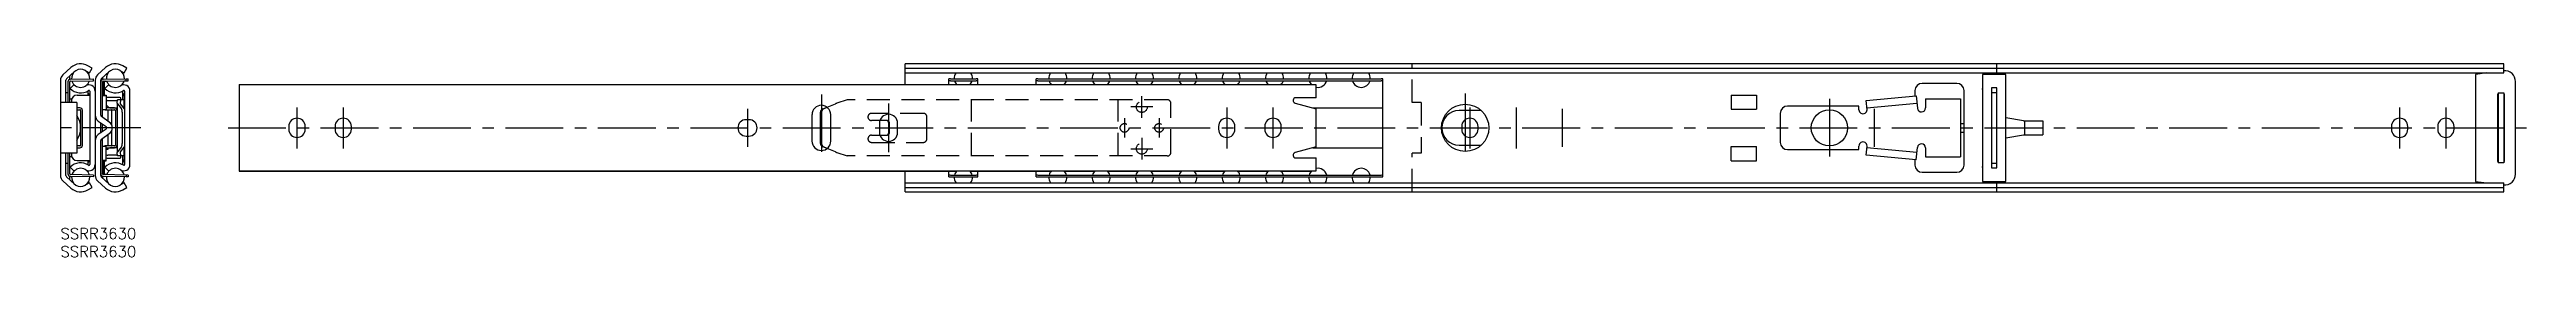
# Model space of a CAD drawing. Extents: x -3 to 678, y -8 to 45.
import ezdxf

# ---------------------------------------------------------------- set-up
doc = ezdxf.new("R2010")
doc.units = 0
doc.header["$LTSCALE"] = 0.5
doc.linetypes.add('CENTER', pattern=[50.8, 31.75, -6.35, 6.35, -6.35])
doc.linetypes.add('DASHED', pattern=[19.05, 12.7, -6.35])
for name, color, linetype in [('MSM_CENTER', 1, 'CENTER'), ('MSM_CONTINUOUS', 7, 'CONTINUOUS'), ('MSM_DASHED', 4, 'DASHED'), ('MSM_PART_NUMBER', 7, 'CONTINUOUS')]:
    doc.layers.add(name, color=color, linetype=linetype)
doc.styles.get("Standard").update_dxf_attribs({"font": 'txt.shx', "height": 3, "bigfont": 'bigfont.shx'})

# ---------------------------------------------------------------- blocks, each defined once
blk = doc.blocks.new('*U3')
at = {"layer": 'MSM_PART_NUMBER'}
blk.add_text('SSRR3630', height=3, dxfattribs=at).set_placement((0, -3))
blk = doc.blocks.new('*U4')
at = {"layer": 'MSM_PART_NUMBER'}
blk.add_text('SSRR3630', height=3, dxfattribs=at).set_placement((0, -8))

msp = doc.modelspace()

# ---------------------------------------------------------------- linework, layer by layer
at = {"layer": 'MSM_CENTER'}
for p, q in [((209.1, 36.88), (209.1, 18.43)), ((227.56, 34.38), (227.56, 20.93)), ((297.15, 30.4), (297.15, 36.4)), ((386.01, 37.15), (386.01, 18.15)), ((486.11, 35.65), (486.11, 19.65)), ((22.1, 27.65), (-3, 27.65)), ((46.1, 27.65), (677.65, 27.65)), ((65, 33.3), (65, 22)), ((77.7, 33.3), (77.7, 22)), ((188.8, 32.9), (188.8, 22.4)), ((292.4, 30.35), (292.4, 24.95)), ((300.15, 33.4), (294.15, 33.4)), ((301.9, 30.35), (301.9, 24.95)), ((320.5, 33.3), (320.5, 22)), ((333.2, 33.3), (333.2, 22)), ((387.3, 33.3), (387.3, 22)), ((400, 33.3), (400, 22)), ((412.7, 32.9), (412.7, 22.4)), ((498.4, 32.9), (498.4, 22.4)), ((642.8, 33.3), (642.8, 22)), ((655.5, 33.3), (655.5, 22)), ((294.15, 21.9), (300.15, 21.9)), ((297.15, 24.9), (297.15, 18.9))]:
    msp.add_line(p, q, dxfattribs=at)
at = {"layer": 'MSM_CONTINUOUS'}
for p, q in [((2.85, 44.25), (0.65, 42.24)), ((1.66, 41.14), (3.86, 43.15)), ((2.5, 41.9), (2.5, 40.99)), ((2.74, 41.04), (9.05, 41.15)), ((3.31, 42.4), (3.05, 42.4)), ((6.8, 43.46), (7.95, 42.8)), ((6.91, 43.4), (6.91, 43.4)), ((7.5, 43.06), (7.5, 42.86)), ((8.7, 44.1), (7.55, 44.76)), ((7.95, 42.8), (8.7, 44.1)), ((9.06, 40.65), (9.05, 41.15)), ((12.4, 44.25), (10.2, 42.24)), ((11.21, 41.14), (13.41, 43.15)), ((11.55, 41.44), (11.55, 41.01)), ((11.74, 41.04), (18.05, 41.15)), ((12.86, 42.4), (12.6, 42.4)), ((16.35, 43.46), (17.5, 42.8)), ((18.25, 44.1), (17.1, 44.76)), ((17.5, 42.8), (18.25, 44.1)), ((18.06, 40.65), (18.05, 41.15)), ((18.05, 41.14), (18.6, 41.15)), ((18.61, 40.65), (18.6, 41.15)), ((671.4, 45.3), (232.11, 45.3)), ((232.11, 39.56), (232.11, 45.3)), ((232.11, 44.1), (671.4, 44.1)), ((232.11, 42.8), (671.4, 42.8)), ((244.11, 39.56), (244.11, 41.13)), ((244.61, 41.15), (251.61, 41.15)), ((252.11, 39.56), (252.11, 41.13)), ((268.11, 39.56), (268.11, 41.13)), ((268.61, 41.15), (362.91, 41.15)), ((363.41, 14.17), (363.41, 41.13)), ((534.56, 42.4), (528.16, 42.4)), ((528.16, 42.4), (528.16, 12.9)), ((532.11, 42.4), (532.11, 45.3)), ((534.56, 12.9), (534.56, 42.4)), ((666.78, 42.8), (663.65, 42.4)), ((663.65, 42.4), (663.65, 12.9)), ((671.4, 42.8), (671.4, 45.3)), ((0, 40.77), (0, 14.53)), ((4.5, 34.65), (0, 34.65)), ((1.5, 34.65), (1.5, 40.77)), ((1.5, 37.4), (2.05, 37.4)), ((2.05, 40.34), (2.05, 34.65)), ((2.55, 34.65), (2.55, 40.34)), ((2.55, 35.65), (3.14, 35.65)), ((3.75, 39.56), (2.67, 38.52)), ((2.75, 40.54), (9.06, 40.65)), ((3.05, 35.15), (3.05, 34.65)), ((4.5, 34.65), (4.5, 20.65)), ((4.55, 36.65), (8.05, 36.65)), ((7.5, 39.74), (7.5, 39.45)), ((7.5, 37.81), (7.5, 36.65)), ((8.05, 37.79), (8.05, 17.51)), ((9.55, 40.77), (9.55, 14.53)), ((11.05, 31.16), (11.05, 40.77)), ((11.55, 30.55), (11.55, 40.34)), ((11.55, 36.7), (11.6, 36.7)), ((11.55, 36.6), (12.55, 36.6)), ((11.6, 40.34), (11.6, 36.6)), ((11.75, 40.54), (18.06, 40.65)), ((12.1, 36.6), (12.1, 40.34)), ((12.1, 36.7), (12.55, 36.7)), ((13.3, 39.56), (12.22, 38.52)), ((12.3, 40.54), (12.72, 40.55)), ((12.55, 36.7), (12.55, 32.7)), ((16.14, 36), (13.05, 36)), ((13.05, 35.15), (15.55, 35.15)), ((15.59, 34.42), (15.67, 35.4)), ((15.59, 34.41), (15.59, 34.42)), ((15.59, 34.41), (15.59, 20.89)), ((15.63, 34.29), (16.77, 32.89)), ((17.6, 35.4), (15.67, 35.4)), ((16.48, 35.4), (16.39, 34.32)), ((16.4, 34.29), (17.53, 32.89)), ((16.55, 35.4), (16.55, 35.94)), ((17.05, 39.74), (17.05, 39.45)), ((17.05, 37.81), (17.05, 35.4)), ((17.46, 35.4), (17.46, 32.98)), ((17.51, 40.63), (18.61, 40.65)), ((17.55, 36.4), (17.55, 35.4)), ((17.6, 37.79), (17.6, 17.51)), ((19.1, 17.51), (19.1, 37.79)), ((49.1, 39.56), (49.1, 15.74)), ((49.1, 39.56), (246.31, 39.56)), ((345.1, 39.49), (49.1, 39.49)), ((244.61, 40.65), (251.61, 40.65)), ((249.91, 39.56), (272.27, 39.56)), ((268.61, 40.65), (362.91, 40.65)), ((275.86, 39.56), (284.18, 39.56)), ((287.78, 39.56), (296.09, 39.56)), ((299.69, 39.56), (308, 39.56)), ((311.6, 39.56), (319.92, 39.56)), ((323.51, 39.56), (331.83, 39.56)), ((335.43, 39.56), (343.74, 39.56)), ((339.25, 34.48), (345.1, 32.9)), ((345.1, 35.95), (339.45, 35.95)), ((345.1, 35.95), (345.1, 39.49)), ((459.11, 36.7), (466.11, 36.7)), ((459.11, 36.7), (459.11, 32.8)), ((466.11, 36.7), (466.11, 32.8)), ((496.21, 35.15), (509.97, 36.47)), ((496.45, 32.66), (496.21, 35.15)), ((496.4, 33.16), (510.16, 34.48)), ((509.61, 37.9), (509.61, 36.44)), ((509.97, 36.47), (510.3, 33.04)), ((521.11, 39.9), (511.61, 39.9)), ((512.51, 35.65), (522.11, 35.65)), ((512.51, 35.65), (512.51, 33.15)), ((522.11, 35.65), (522.11, 19.65)), ((523.11, 17.4), (523.11, 37.9)), ((532.11, 38.65), (530.61, 38.65)), ((530.61, 38.65), (530.61, 16.65)), ((530.61, 37.4), (532.11, 37.4)), ((532.11, 16.65), (532.11, 38.65)), ((669.65, 36.9), (669.65, 18.4)), ((669.9, 36.9), (669.65, 36.9)), ((669.9, 37.27), (671.4, 37.27)), ((669.9, 37.27), (669.9, 18.03)), ((671.4, 37.27), (671.4, 18.03)), ((671.65, 36.9), (671.4, 36.9)), ((671.65, 18.4), (671.65, 36.9)), ((674.65, 14.9), (674.65, 40.4)), ((5.35, 33.15), (4.5, 33.15)), ((4.5, 32.65), (5.35, 32.65)), ((5.55, 32.45), (5.55, 22.85)), ((6.05, 22.85), (6.05, 32.45)), ((10.4, 29.52), (12.57, 28)), ((12.57, 27.3), (10.4, 25.78)), ((11.05, 26.23), (11.05, 29.07)), ((13.43, 29.23), (11.26, 30.75)), ((11.55, 32.7), (12.55, 32.7)), ((11.55, 26.59), (11.55, 28.71)), ((12.3, 32.65), (14.89, 32.65)), ((13.05, 33.65), (12.55, 33.65)), ((14.89, 33.15), (12.55, 33.15)), ((13.05, 33.65), (13.05, 33.15)), ((13.05, 32.65), (13.05, 29.49)), ((13.55, 33.15), (15.55, 33.15)), ((14.05, 32.55), (14.05, 28.5)), ((15.09, 32.45), (15.09, 22.85)), ((16.97, 31.96), (16.97, 23.34)), ((62.75, 28.05), (62.75, 27.25)), ((67.25, 27.25), (67.25, 28.05)), ((75.45, 28.05), (75.45, 27.25)), ((79.95, 27.25), (79.95, 28.05)), ((189.2, 29.9), (188.4, 29.9)), ((206.52, 31.3), (206.52, 24)), ((208.85, 23.34), (208.85, 31.96)), ((209.11, 31.96), (209.11, 23.34)), ((209.47, 32.89), (210.65, 33.36)), ((210.73, 33.29), (209.73, 32.89)), ((211.67, 24), (211.67, 31.3)), ((225.06, 28.88), (225.06, 26.43)), ((227.3, 29.65), (225.18, 29.65)), ((227.56, 29.15), (227.56, 26.15)), ((227.78, 26.15), (227.78, 29.15)), ((230.06, 26.43), (230.06, 28.88)), ((318.25, 28.05), (318.25, 27.25)), ((322.75, 27.25), (322.75, 28.05)), ((330.95, 28.05), (330.95, 27.25)), ((335.45, 27.25), (335.45, 28.05)), ((344.17, 33.15), (363.41, 33.15)), ((345.1, 22.4), (345.1, 32.9)), ((390.45, 32.4), (384.35, 32.4)), ((385.05, 28.05), (385.05, 27.25)), ((389.55, 27.25), (389.55, 28.05)), ((459.11, 32.8), (466.11, 32.8)), ((472.61, 31.65), (472.61, 23.65)), ((494.21, 33.65), (474.61, 33.65)), ((494.21, 32.66), (494.21, 33.65)), ((522.11, 28.85), (523.11, 28.85)), ((539.4, 29.6), (534.56, 30.4)), ((539.4, 29.6), (544.75, 29.6)), ((539.75, 29.6), (539.75, 25.7)), ((544.75, 29.6), (544.75, 25.7)), ((640.55, 28.05), (640.55, 27.25)), ((645.05, 27.25), (645.05, 28.05)), ((653.25, 28.05), (653.25, 27.25)), ((657.75, 27.25), (657.75, 28.05)), ((4.5, 20.65), (0, 20.65)), ((1.5, 14.53), (1.5, 20.65)), ((2.05, 20.65), (2.05, 14.96)), ((2.55, 14.96), (2.55, 20.65)), ((3.05, 20.65), (3.05, 20.15)), ((5.35, 22.65), (4.5, 22.65)), ((4.5, 22.15), (5.35, 22.15)), ((11.05, 14.53), (11.05, 24.14)), ((11.26, 24.55), (13.43, 26.07)), ((11.55, 14.96), (11.55, 24.75)), ((11.55, 22.6), (12.55, 22.6)), ((14.89, 22.65), (12.3, 22.65)), ((12.55, 18.6), (12.55, 22.6)), ((12.55, 22.15), (14.89, 22.15)), ((13.05, 21.65), (12.55, 21.65)), ((13.05, 25.81), (13.05, 22.65)), ((13.05, 22.15), (13.05, 21.65)), ((15.55, 22.15), (13.55, 22.15)), ((14.05, 26.8), (14.05, 22.75)), ((15.59, 20.88), (15.59, 20.89)), ((15.67, 19.9), (15.59, 20.88)), ((16.77, 22.41), (15.63, 21.01)), ((16.39, 20.98), (16.48, 19.9)), ((17.53, 22.41), (16.4, 21.01)), ((17.46, 22.32), (17.46, 19.9)), ((188.4, 25.4), (189.2, 25.4)), ((210.65, 21.94), (209.47, 22.41)), ((209.73, 22.41), (210.73, 22.01)), ((225.18, 25.65), (227.3, 25.65)), ((345.1, 22.4), (339.25, 20.82)), ((344.17, 22.15), (363.41, 22.15)), ((384.35, 22.9), (390.45, 22.9)), ((459.11, 22.5), (466.11, 22.5)), ((459.11, 18.6), (459.11, 22.5)), ((466.11, 18.6), (466.11, 22.5)), ((474.61, 21.65), (494.21, 21.65)), ((494.21, 21.65), (494.21, 22.64)), ((496.21, 20.15), (496.45, 22.64)), ((510.16, 20.82), (496.4, 22.14)), ((509.97, 18.83), (510.3, 22.26)), ((512.51, 22.15), (512.51, 19.65)), ((522.11, 26.45), (523.11, 26.45)), ((534.56, 24.9), (539.4, 25.7)), ((539.4, 25.7), (544.75, 25.7)), ((1.5, 17.9), (2.05, 17.9)), ((3.86, 12.15), (1.66, 14.16)), ((2.5, 14.31), (2.5, 13.4)), ((3.14, 19.65), (2.55, 19.65)), ((2.67, 16.78), (3.75, 15.74)), ((9.05, 14.15), (2.74, 14.26)), ((9.06, 14.65), (2.75, 14.76)), ((4.55, 18.65), (8.05, 18.65)), ((7.5, 18.65), (7.5, 17.49)), ((7.5, 15.85), (7.5, 15.56)), ((9.06, 14.65), (9.05, 14.15)), ((13.41, 12.15), (11.21, 14.16)), ((11.55, 18.7), (12.55, 18.7)), ((11.55, 18.6), (11.6, 18.6)), ((11.55, 14.29), (11.55, 13.86)), ((11.6, 18.7), (11.6, 14.96)), ((18.05, 14.15), (11.74, 14.26)), ((18.06, 14.65), (11.75, 14.76)), ((12.1, 14.96), (12.1, 18.7)), ((12.1, 18.6), (12.55, 18.6)), ((12.22, 16.78), (13.3, 15.74)), ((12.72, 14.75), (12.3, 14.76)), ((15.55, 20.15), (13.05, 20.15)), ((13.05, 19.3), (16.14, 19.3)), ((17.6, 19.9), (15.67, 19.9)), ((16.55, 19.36), (16.55, 19.9)), ((17.05, 19.9), (17.05, 17.49)), ((17.05, 15.85), (17.05, 15.56)), ((18.61, 14.65), (17.51, 14.67)), ((17.55, 19.9), (17.55, 18.9)), ((18.06, 14.65), (18.05, 14.15)), ((18.6, 14.15), (18.05, 14.16)), ((18.61, 14.65), (18.6, 14.15)), ((49.1, 15.81), (345.1, 15.81)), ((49.1, 15.74), (246.31, 15.74)), ((232.11, 10), (232.11, 15.74)), ((244.11, 14.17), (244.11, 15.74)), ((244.61, 14.65), (251.61, 14.65)), ((244.61, 14.15), (251.61, 14.15)), ((249.91, 15.74), (272.27, 15.74)), ((252.11, 14.17), (252.11, 15.74)), ((268.11, 14.17), (268.11, 15.74)), ((268.61, 14.65), (362.91, 14.65)), ((268.61, 14.15), (362.91, 14.15)), ((275.86, 15.74), (284.18, 15.74)), ((287.78, 15.74), (296.09, 15.74)), ((299.69, 15.74), (308, 15.74)), ((311.6, 15.74), (319.92, 15.74)), ((323.51, 15.74), (331.83, 15.74)), ((335.43, 15.74), (343.74, 15.74)), ((339.45, 19.35), (345.1, 19.35)), ((345.1, 15.81), (345.1, 19.35)), ((459.11, 18.6), (466.11, 18.6)), ((509.97, 18.83), (496.21, 20.15)), ((509.61, 18.86), (509.61, 17.4)), ((511.61, 15.4), (521.11, 15.4)), ((512.51, 19.65), (522.11, 19.65)), ((530.61, 17.9), (532.11, 17.9)), ((530.61, 16.65), (532.11, 16.65)), ((669.65, 18.4), (669.9, 18.4)), ((671.4, 18.03), (669.9, 18.03)), ((671.4, 18.4), (671.65, 18.4)), ((0.65, 13.06), (2.85, 11.05)), ((3.31, 12.9), (3.05, 12.9)), ((7.95, 12.5), (6.8, 11.84)), ((6.91, 11.9), (6.91, 11.9)), ((7.5, 12.44), (7.5, 12.24)), ((7.55, 10.54), (8.7, 11.2)), ((8.7, 11.2), (7.95, 12.5)), ((10.2, 13.06), (12.4, 11.05)), ((12.86, 12.9), (12.6, 12.9)), ((17.5, 12.5), (16.35, 11.84)), ((17.1, 10.54), (18.25, 11.2)), ((18.25, 11.2), (17.5, 12.5)), ((232.11, 12.5), (671.4, 12.5)), ((232.11, 11.2), (671.4, 11.2)), ((232.11, 10), (671.4, 10)), ((528.16, 12.9), (534.56, 12.9)), ((532.11, 10), (532.11, 12.9)), ((663.65, 12.9), (666.78, 12.5)), ((671.4, 10), (671.4, 12.5))]:
    msp.add_line(p, q, dxfattribs=at)
for centre, radius in [((386.01, 27.65), 6.5), ((486.11, 27.65), 5)]:
    msp.add_circle(centre, radius, dxfattribs=at)
for centre, radius, start, end in [((2, 40.77), 2, 132.38758, 180), ((2, 40.77), 0.5, 132.38758, 180), ((2.75, 40.34), 0.7, 91, 180), ((5.55, 41.3), 4, 59.99444, 132.38758), ((5.55, 41.3), 2.5, 356.15708, 185.84292), ((11.55, 40.77), 2, 132.38758, 180), ((11.55, 40.77), 0.5, 132.38758, 180), ((11.75, 40.34), 0.7, 91, 180), ((15.1, 41.3), 4, 59.99444, 132.38758), ((15.1, 41.3), 2.5, 356.37782, 185.62218), ((244.86, 26.81), 14.34, 90.99867, 92.99829), ((248.11, 41.3), 2.5, 143.10045, 183.43981), ((248.11, 41.3), 2.5, 356.56019, 36.89955), ((251.36, 26.81), 14.34, 87.00171, 89.00133), ((268.86, 26.81), 14.34, 90.99867, 92.99829), ((274.07, 41.3), 2.5, 143.10045, 183.43981), ((274.07, 41.3), 2.5, 356.56019, 36.89955), ((285.98, 41.3), 2.5, 143.10045, 183.43981), ((285.98, 41.3), 2.5, 356.56019, 36.89955), ((297.89, 41.3), 2.5, 143.10045, 183.43981), ((297.89, 41.3), 2.5, 356.56019, 36.89955), ((309.8, 41.3), 2.5, 143.10045, 183.43981), ((309.8, 41.3), 2.5, 356.56019, 36.89955), ((321.72, 41.3), 2.5, 143.10045, 183.43981), ((321.72, 41.3), 2.5, 356.56019, 36.89955), ((333.63, 41.3), 2.5, 143.10045, 183.43981), ((333.63, 41.3), 2.5, 356.56019, 36.89955), ((345.54, 41.3), 2.5, 143.10045, 183.43981), ((345.54, 41.3), 2.5, 356.56019, 36.89955), ((357.45, 41.3), 2.5, 143.10045, 183.43981), ((357.45, 41.3), 2.5, 356.56019, 36.89955), ((362.66, 26.81), 14.34, 87.00171, 89.00133), ((671.65, 40.4), 3, 0, 94.78019), ((2.75, 40.34), 0.2, 91, 180), ((5.55, 41.3), 4, 223.95, 303.20382), ((4.55, 35.15), 1.5, 90, 180), ((5.55, 41.3), 2.5, 197.52444, 344.47556), ((7.85, 37.79), 1.7, 0, 123.20382), ((7, 36.4), 1, 14.47751, 60), ((7.85, 37.79), 0.2, 0, 123.20382), ((11.75, 40.34), 0.2, 91, 180), ((12.3, 40.34), 0.7, 167.76124, 180), ((12.3, 40.34), 0.2, 91, 180), ((15.1, 41.3), 4, 223.95, 303.20382), ((13.05, 34), 2, 89.99968, 104.4507), ((13.05, 33.15), 2, 89.99968, 104.4507), ((15.1, 41.3), 2.5, 197.2951, 344.7049), ((15.55, 51.34), 16.19, 269.9997, 270.34377), ((15.77, 34.41), 0.181, 182.54987, 222.66591), ((16.05, 34), 2, 75.5493, 87.52834), ((16.42, 34.32), 0.0352, 178.49597, 222.9813), ((17.4, 37.79), 1.7, 0, 123.20382), ((16.55, 36.4), 1, 0, 60), ((17.4, 37.79), 0.2, 0, 123.20382), ((244.86, 26.31), 14.34, 90.99864, 92.99838), ((248.11, 41.3), 2.5, 195.06825, 226.52733), ((248.11, 41.3), 2.5, 313.47267, 344.93175), ((251.36, 26.31), 14.34, 87.00162, 89.00136), ((268.86, 26.31), 14.34, 90.99864, 92.99838), ((274.07, 41.3), 2.5, 195.06825, 226.52733), ((274.07, 41.3), 2.5, 313.47267, 344.93175), ((285.98, 41.3), 2.5, 195.06825, 226.52733), ((285.98, 41.3), 2.5, 313.47267, 344.93175), ((297.89, 41.3), 2.5, 195.06825, 226.52733), ((297.89, 41.3), 2.5, 313.47267, 344.93175), ((309.8, 41.3), 2.5, 195.06825, 226.52733), ((309.8, 41.3), 2.5, 313.47267, 344.93175), ((321.72, 41.3), 2.5, 195.06825, 226.52733), ((321.72, 41.3), 2.5, 313.47267, 344.93175), ((333.63, 41.3), 2.5, 195.06825, 226.52733), ((333.63, 41.3), 2.5, 313.47267, 344.93175), ((339.45, 35.2), 0.75, 90, 254.91196), ((345.54, 41.3), 2.5, 195.06825, 226.52733), ((345.54, 41.3), 2.5, 259.86082, 344.93175), ((357.45, 41.3), 2.5, 195.06825, 344.93175), ((362.66, 26.31), 14.34, 87.00162, 89.00136), ((511.61, 37.9), 2, 90, 180), ((521.11, 37.9), 2, 360, 90), ((529.11, 38.4), 1, 161.80513, 198.19487), ((-0.45, 27.65), 6, 325.58849, 34.41151), ((5.35, 32.45), 0.7, 0, 90), ((5.35, 32.45), 0.2, 0, 90), ((11.55, 31.16), 2, 180, 234.88799), ((11.55, 31.16), 0.5, 180, 234.88799), ((12.3, 33.35), 0.7, 248.21321, 270), ((12.32, 27.65), 0.426, 305.11201, 54.88799), ((12.32, 27.65), 1.93, 305.11201, 54.88799), ((13.55, 32.65), 0.501, 89.99996, 97.05133), ((13.95, 32.55), 0.1, 0, 90), ((14.89, 32.45), 0.7, 360, 90), ((14.89, 32.45), 0.2, 0, 90), ((15.55, 49.4), 16.24, 269.99998, 270.12941), ((14.82, 31.99), 2.15, 359.04463, 24.8157), ((17.13, 32.58), 0.51, 22.77426, 37.65763), ((65, 28.05), 2.25, 0, 180), ((65, 27.25), 2.25, 180, 0), ((77.7, 28.05), 2.25, 0, 180), ((77.7, 27.25), 2.25, 180, 0), ((188.4, 27.65), 2.25, 90, 270), ((189.2, 27.65), 2.25, 270, 90), ((209.1, 31.3), 2.57, 0, 180), ((209.86, 31.97), 1, 112.52743, 180.6224), ((210.11, 31.97), 1, 112.52743, 180.6224), ((227.56, 28.88), 2.5, 0, 180), ((227.07, 29.16), 0.49, 358.86181, 88.77168), ((227.27, 29.14), 0.516, 1.61428, 86.01922), ((320.5, 28.05), 2.25, 0, 180), ((320.5, 27.25), 2.25, 180, 0), ((333.2, 28.05), 2.25, 0, 180), ((333.2, 27.25), 2.25, 180, 0), ((384.35, 27.65), 4.75, 90, 270), ((387.3, 28.05), 2.25, 0, 180), ((387.3, 27.25), 2.25, 180, 0), ((474.61, 31.65), 2, 90, 180), ((495.33, 32.66), 1.12, 179.99639, 0.01348), ((511.4, 33.15), 1.11, 185.5, 0), ((642.8, 28.05), 2.25, 0, 180), ((642.8, 27.25), 2.25, 180, 0), ((655.5, 28.05), 2.25, 0, 180), ((655.5, 27.25), 2.25, 180, 0), ((5.35, 22.85), 0.7, 270, 360), ((5.35, 22.85), 0.2, 270, 0), ((11.55, 24.14), 2, 125.11201, 180), ((11.55, 24.14), 0.5, 125.11201, 180), ((12.3, 21.95), 0.7, 90, 111.78679), ((13.55, 22.65), 0.501, 262.94867, 270.00004), ((13.95, 22.75), 0.1, 270, 360), ((14.89, 22.85), 0.7, 270, 0), ((14.89, 22.85), 0.2, 270, 360), ((15.55, 5.9), 16.24, 89.87059, 90.00002), ((15.77, 20.88), 0.188, 138.13672, 176.6475), ((16.42, 20.98), 0.0355, 137.24341, 181.27933), ((14.82, 23.31), 2.15, 335.1843, 0.95537), ((17.13, 22.72), 0.51, 322.34237, 337.22574), ((209.1, 24), 2.58, 180, 0), ((209.86, 23.33), 1, 179.3776, 247.47257), ((210.11, 23.33), 1, 179.3776, 247.47257), ((227.56, 26.43), 2.5, 180, 0), ((227.07, 26.14), 0.49, 271.22832, 1.13819), ((227.27, 26.16), 0.516, 273.98078, 358.38572), ((339.45, 20.1), 0.75, 105.08804, 270), ((474.61, 23.65), 2, 180, 270), ((495.33, 22.64), 1.12, 359.98652, 180.00361), ((511.4, 22.15), 1.11, 0, 174.5), ((2, 14.53), 2, 180, 227.61242), ((2, 14.53), 0.5, 180, 227.61242), ((2.75, 14.96), 0.7, 180, 269), ((2.75, 14.96), 0.2, 180, 269), ((5.55, 14), 4, 56.79618, 136.05), ((4.55, 20.15), 1.5, 180, 270), ((5.55, 14), 2.5, 174.15708, 3.84292), ((5.55, 14), 2.5, 15.52444, 162.47556), ((7.85, 17.51), 1.7, 236.79618, 0), ((7, 18.9), 1, 300, 345.52249), ((7.85, 17.51), 0.2, 236.79618, 0), ((11.55, 14.53), 2, 180, 227.61242), ((11.75, 14.96), 0.7, 180, 269), ((11.55, 14.53), 0.5, 180, 227.61242), ((11.75, 14.96), 0.2, 180, 269), ((12.3, 14.96), 0.7, 180, 192.23876), ((12.3, 14.96), 0.2, 180, 269), ((15.1, 14), 4, 56.79618, 136.05), ((13.05, 22.15), 2, 255.5493, 270.00032), ((13.05, 21.3), 2, 255.5493, 270.00032), ((15.1, 14), 2.5, 174.37782, 3.62218), ((15.1, 14), 2.5, 15.2951, 162.7049), ((15.55, 3.96), 16.19, 89.65623, 90.0003), ((16.05, 21.3), 2, 272.47166, 284.4507), ((17.4, 17.51), 1.7, 236.79618, 360), ((16.55, 18.9), 1, 300, 360), ((17.4, 17.51), 0.2, 236.79618, 360), ((244.86, 28.99), 14.34, 267.00162, 269.00136), ((244.86, 28.49), 14.34, 267.00171, 269.00133), ((248.11, 14), 2.5, 176.56019, 216.89955), ((248.11, 14), 2.5, 133.47267, 164.93175), ((248.11, 14), 2.5, 15.06825, 46.52733), ((248.11, 14), 2.5, 323.10045, 3.43981), ((251.36, 28.99), 14.34, 270.99864, 272.99838), ((251.36, 28.49), 14.34, 270.99867, 272.99829), ((268.86, 28.99), 14.34, 267.00162, 269.00136), ((268.86, 28.49), 14.34, 267.00171, 269.00133), ((274.07, 14), 2.5, 176.56019, 216.89955), ((274.07, 14), 2.5, 133.47267, 164.93175), ((274.07, 14), 2.5, 15.06825, 46.52733), ((274.07, 14), 2.5, 323.10045, 3.43981), ((285.98, 14), 2.5, 176.56019, 216.89955), ((285.98, 14), 2.5, 133.47267, 164.93175), ((285.98, 14), 2.5, 15.06825, 46.52733), ((285.98, 14), 2.5, 323.10045, 3.43981), ((297.89, 14), 2.5, 176.56019, 216.89955), ((297.89, 14), 2.5, 133.47267, 164.93175), ((297.89, 14), 2.5, 15.06825, 46.52733), ((297.89, 14), 2.5, 323.10045, 3.43981), ((309.8, 14), 2.5, 176.56019, 216.89955), ((309.8, 14), 2.5, 133.47267, 164.93175), ((309.8, 14), 2.5, 15.06825, 46.52733), ((309.8, 14), 2.5, 323.10045, 3.43981), ((321.72, 14), 2.5, 176.56019, 216.89955), ((321.72, 14), 2.5, 133.47267, 164.93175), ((321.72, 14), 2.5, 15.06825, 46.52733), ((321.72, 14), 2.5, 323.10045, 3.43981), ((333.63, 14), 2.5, 176.56019, 216.89955), ((333.63, 14), 2.5, 133.47267, 164.93175), ((333.63, 14), 2.5, 15.06825, 46.52733), ((333.63, 14), 2.5, 323.10045, 3.43981), ((345.54, 14), 2.5, 176.56019, 216.89955), ((345.54, 14), 2.5, 133.47267, 164.93175), ((345.54, 14), 2.5, 15.06825, 100.13918), ((345.54, 14), 2.5, 323.10045, 3.43981), ((357.45, 14), 2.5, 176.56019, 216.89955), ((357.45, 14), 2.5, 15.06825, 164.93175), ((357.45, 14), 2.5, 323.10045, 3.43981), ((362.66, 28.99), 14.34, 270.99864, 272.99838), ((362.66, 28.49), 14.34, 270.99867, 272.99829), ((511.61, 17.4), 2, 180, 270), ((521.11, 17.4), 2, 270, 360), ((529.11, 16.9), 1, 161.80513, 198.19487), ((671.65, 14.9), 3, 265.21981, 0), ((5.55, 14), 4, 227.61242, 300.00556), ((15.1, 14), 4, 227.61242, 300.00556)]:
    msp.add_arc(centre, radius, start, end, dxfattribs=at)
at = {"layer": 'MSM_DASHED'}
for p, q in [((371.4, 34.65), (371.4, 45.3)), ((210.65, 33.36), (213.02, 34.29)), ((216.14, 35.4), (213.36, 34.42)), ((304.15, 35.4), (216.14, 35.4)), ((250.35, 19.9), (250.35, 35.4)), ((290.65, 19.9), (290.65, 35.4)), ((305.15, 20.9), (305.15, 34.4)), ((373.9, 34.65), (371.4, 34.65)), ((373.9, 34.65), (373.9, 20.65)), ((225.18, 29.65), (222.89, 29.65)), ((237.13, 31.65), (222.9, 31.65)), ((238.11, 24.65), (238.11, 30.65)), ((213.02, 21.01), (210.65, 21.94)), ((213.36, 20.88), (216.14, 19.9)), ((222.89, 25.65), (225.18, 25.65)), ((222.9, 23.65), (237.13, 23.65)), ((371.4, 10), (371.4, 20.65)), ((373.9, 20.65), (371.4, 20.65)), ((304.15, 19.9), (216.14, 19.9))]:
    msp.add_line(p, q, dxfattribs=at)
for centre, radius in [((297.15, 33.4), 1.5), ((292.4, 27.65), 1.2), ((301.9, 27.65), 1.2), ((297.15, 21.9), 1.5)]:
    msp.add_circle(centre, radius, dxfattribs=at)
for centre, radius, start, end in [((216.77, 24.76), 10.25, 109.47459, 111.4673), ((304.15, 34.4), 1, 360, 90), ((222.9, 30.65), 1, 90, 270), ((237.11, 30.65), 1, 0.01701, 89.95893), ((216.78, 30.55), 10.26, 248.53376, 250.52435), ((222.9, 24.65), 1, 90, 270), ((237.11, 24.65), 1, 270.04107, 359.98299), ((304.15, 20.9), 1, 270, 0)]:
    msp.add_arc(centre, radius, start, end, dxfattribs=at)

# ---------------------------------------------------------------- block references
at = {"layer": 'MSM_CONTINUOUS'}
for name in ['*U3', '*U4']:
    msp.add_blockref(name, (0, 0), dxfattribs=at)

doc.saveas('drawing.dxf')
